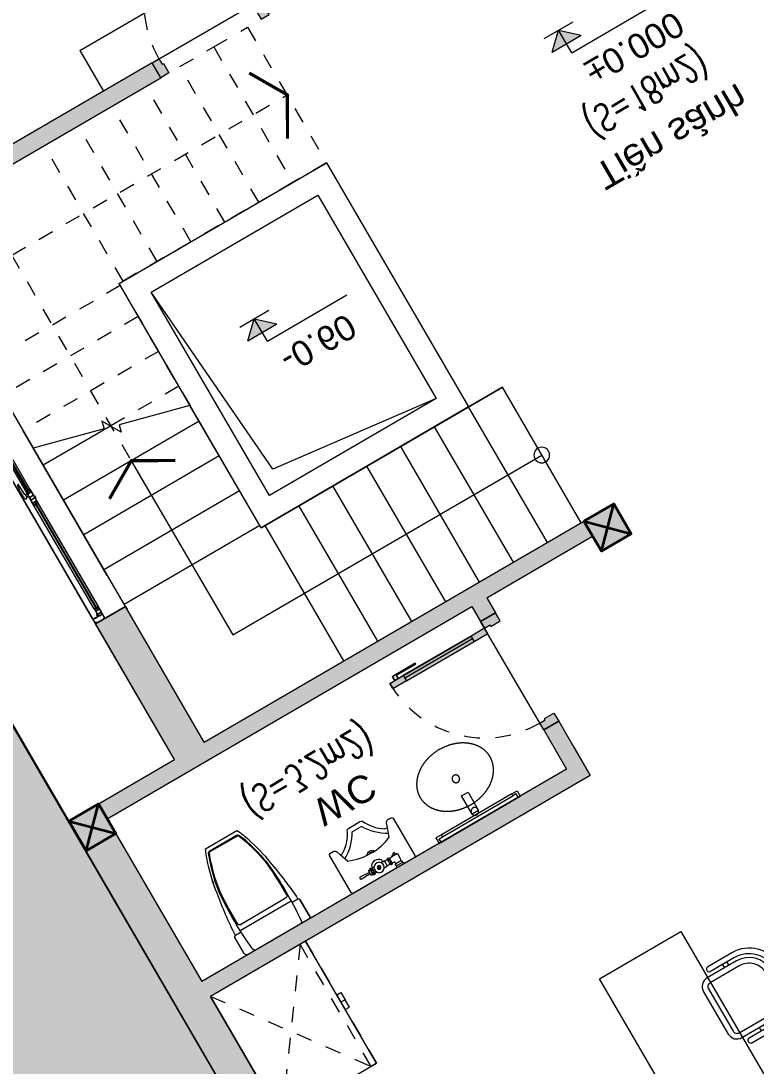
# Model space of a CAD drawing. Header units: millimetres. Extents: x 567980 to 569372, y 2065777 to 2066674.
# Drawn here: x 568771.29 to 568775.98, y 2066232.54 to 2066239.2 of the extents above; entities that cross this region are included whole.
import ezdxf
from ezdxf.enums import TextEntityAlignment as Align

# ---------------------------------------------------------------- set-up
doc = ezdxf.new("R2010")
doc.units = ezdxf.units.MM
doc.linetypes.add('DASHED2', pattern=[0.375, 0.25, -0.125])
doc.linetypes.add('HIDDEN', pattern=[0.75, 0.5, -0.25])
for name, color, linetype, lineweight in [('A-COT VACH', 2, 'Continuous', 35), ('A-HATCH', 251, 'Continuous', 5), ('A-KY HIEU', 34, 'Continuous', 20), ('A-TEXT', 7, 'Continuous', 18), ('E- CHU THICH', 162, 'Continuous', 13), ('E- THAY', 9, 'Continuous', 20), ('E- Tuong', 4, 'Continuous', 13), ('E-Khuat', 251, 'DASHED2', 13), ('E-NoiThat', 32, 'Continuous', 9), ('i_Hatch', 250, 'Continuous', 13), ('i_ThietBi', 32, 'Continuous', 13), ('LD-CUA', 146, 'Continuous', 13), ('LD-THAY', 9, 'Continuous', 13)]:
    doc.layers.add(name, color=color, linetype=linetype, lineweight=lineweight)
doc.styles.add('A1-arial', font='arial.ttf')
doc.styles.add('AA - Arial - Regular', font='arial.ttf', dxfattribs={"height": 250})
doc.styles.add('Dim roman', font='romans.shx', dxfattribs={"width": 0.7})
pattern_1 = [(30.1906983, (562414.90757, 2061251.54619), (-0.02514398147, 0.04321782266), []), (75.1906983, (562414.90757, 2061251.54619), (-0.136723608, 0.0361476823), [0.070710678, -0.1414213562])]

# ---------------------------------------------------------------- blocks, each defined once
blk = doc.blocks.new('A$C33A8190A')
at = {"layer": 'i_ThietBi', "linetype": 'HIDDEN'}
for p, q in [((-899.9, 40), (0, 700)), ((-899.9, 700), (0, 40))]:
    blk.add_line(p, q, dxfattribs=at)
at = {"layer": 'i_ThietBi'}
blk.add_lwpolyline([(-899.9, 700), (0, 700), (0, 0), (-899.9, 0)], close=True, dxfattribs=at)
at = {"layer": 'i_ThietBi', "linetype": 'HIDDEN'}
for points in [[(-899.9, 0), (0, 0), (0, 40), (-899.9, 40)], [(-450, 0), (-504.5, 0), (-504.5, -30.7), (-450, -30.7)], [(-395.4, 0), (-395.4, -30.7), (-450, -30.7), (-450, 0)]]:
    blk.add_lwpolyline(points, close=True, dxfattribs=at)
blk = doc.blocks.new('kkkk')
h = blk.add_hatch(color=250)
edge = h.paths.add_edge_path()
edge.add_line((333058.8, 105336.6), (333060.3, 105336.6))
edge.add_line((333060.3, 105336.6), (333060.3, 105341.6))
edge.add_line((333060.3, 105341.6), (333061.8, 105341.6))
edge.add_line((333061.8, 105341.6), (333061.8, 105371.6))
edge.add_line((333061.8, 105371.6), (333027.5, 105371.6))
edge.add_line((333027.5, 105371.6), (333027.5, 105386.6))
edge.add_line((333027.5, 105386.6), (333022.2, 105386.6))
edge.add_line((333022.2, 105386.6), (333022.2, 105383.6))
edge.add_line((333022.2, 105383.6), (333023.7, 105383.6))
edge.add_line((333023.7, 105383.6), (333023.7, 105385.1))
edge.add_line((333023.7, 105385.1), (333026, 105385.1))
edge.add_line((333026, 105385.1), (333026, 105378.1))
edge.add_line((333026, 105378.1), (333023.7, 105378.1))
edge.add_line((333023.7, 105378.1), (333023.7, 105379.6))
edge.add_line((333023.7, 105379.6), (333022.2, 105379.6))
edge.add_line((333022.2, 105379.6), (333022.2, 105376.6))
edge.add_line((333022.2, 105376.6), (333026, 105376.6))
edge.add_line((333026, 105376.6), (333026, 105371.6))
edge.add_line((333026, 105371.6), (332991.8, 105371.6))
edge.add_line((332991.8, 105371.6), (332991.8, 105341.6))
edge.add_line((332991.8, 105341.6), (332993.3, 105341.6))
edge.add_line((332993.3, 105341.6), (332993.3, 105336.6))
edge.add_line((332993.3, 105336.6), (332994.8, 105336.6))
edge.add_line((332994.8, 105336.6), (332994.8, 105341.6))
edge.add_line((332994.8, 105341.6), (333002.3, 105341.6))
edge.add_line((333002.3, 105341.6), (333002.3, 105343.1))
edge.add_line((333002.3, 105343.1), (332993.3, 105343.1))
edge.add_line((332993.3, 105343.1), (332993.3, 105370.1))
edge.add_line((332993.3, 105370.1), (333006.9, 105370.1))
edge.add_arc((333010, 105367.6), 3.97, 141.52264, 210)
edge.add_line((333006.6, 105365.7), (333007.9, 105366.4))
edge.add_arc((333010, 105367.6), 2.47, -390, -150, ccw=False)
edge.add_line((333012.1, 105366.4), (333013.4, 105365.7))
edge.add_arc((333010, 105367.6), 3.97, -30, 38.47736)
edge.add_line((333013.1, 105370.1), (333040.4, 105370.1))
edge.add_arc((333043.5, 105367.6), 3.97, 141.52264, 210)
edge.add_line((333040.1, 105365.7), (333041.4, 105366.4))
edge.add_arc((333043.5, 105367.6), 2.47, -390, -150, ccw=False)
edge.add_line((333045.6, 105366.4), (333046.9, 105365.7))
edge.add_arc((333043.5, 105367.6), 3.97, -30, 38.47736)
edge.add_line((333046.6, 105370.1), (333060.3, 105370.1))
edge.add_line((333060.3, 105370.1), (333060.3, 105343.1))
edge.add_line((333060.3, 105343.1), (333051.3, 105343.1))
edge.add_line((333051.3, 105343.1), (333051.3, 105341.6))
edge.add_line((333051.3, 105341.6), (333058.8, 105341.6))
edge.add_line((333058.8, 105341.6), (333058.8, 105336.6))
blk.add_lwpolyline([(333026, 105378.1), (333026, 105385.1), (333023.7, 105385.1), (333023.7, 105383.6), (333022.2, 105383.6), (333022.2, 105386.6), (333027.5, 105386.6), (333027.5, 105371.6), (333061.8, 105371.6), (333061.8, 105341.6), (333060.3, 105341.6), (333060.3, 105336.6), (333058.8, 105336.6), (333058.8, 105341.6), (333051.3, 105341.6), (333051.3, 105343.1), (333060.3, 105343.1), (333060.3, 105370.1), (333046.6, 105370.1, -0.30801), (333046.9, 105365.7), (333045.6, 105366.4, 1.732051), (333041.4, 105366.4), (333040.1, 105365.7, -0.30801), (333040.4, 105370.1), (333013.1, 105370.1, -0.30801), (333013.4, 105365.7), (333012.1, 105366.4, 1.732051), (333007.9, 105366.4), (333006.6, 105365.7, -0.30801), (333006.9, 105370.1), (332993.3, 105370.1), (332993.3, 105343.1), (333002.3, 105343.1), (333002.3, 105341.6), (332994.8, 105341.6), (332994.8, 105336.6), (332993.3, 105336.6), (332993.3, 105341.6), (332991.8, 105341.6), (332991.8, 105371.6), (333026, 105371.6), (333026, 105376.6), (333022.2, 105376.6), (333022.2, 105379.6), (333023.7, 105379.6), (333023.7, 105378.1)], format="xyb", close=True)
blk = doc.blocks.new('ccccc')
h = blk.add_hatch(color=250)
h.paths.add_polyline_path([(333034.3, 105325.3), (333084.3, 105325.3), (333084.3, 105326.8), (333077.7, 105326.8), (333077.7, 105353.8), (333084.3, 105353.8), (333084.3, 105355.3), (333034.3, 105355.3), (333034.3, 105346.7), (333035.8, 105346.7), (333035.8, 105353.8), (333052.1, 105353.8), (333052.1, 105326.8), (333035.8, 105326.8), (333035.8, 105333.9), (333034.3, 105333.9)])
h.paths.add_polyline_path([(333053.6, 105326.8), (333053.6, 105353.8), (333076.2, 105353.8), (333076.2, 105326.8)], flags=16)
for p, q in [((333034.3, 105346.7), (333035.8, 105346.7)), ((333034.3, 105333.9), (333035.8, 105333.9)), ((333052.1, 105353.8), (333052.1, 105326.8)), ((333053.6, 105353.8), (333053.6, 105326.8)), ((333076.2, 105353.8), (333076.2, 105326.8)), ((333077.7, 105353.8), (333077.7, 105326.8)), ((333084.3, 105355.3), (333084.3, 105353.8)), ((333084.3, 105326.8), (333084.3, 105325.3))]:
    blk.add_line(p, q)
for points in [[(333084.3, 105355.3), (333034.3, 105355.3), (333034.3, 105346.7)], [(333034.3, 105333.9), (333034.3, 105325.3), (333084.3, 105325.3)], [(333052.1, 105353.8), (333035.8, 105353.8), (333035.8, 105346.7)], [(333035.8, 105333.9), (333035.8, 105326.8), (333052.1, 105326.8)], [(333076.2, 105353.8), (333053.6, 105353.8)], [(333053.6, 105326.8), (333076.2, 105326.8)], [(333084.3, 105353.8), (333077.7, 105353.8)], [(333077.7, 105326.8), (333084.3, 105326.8)]]:
    blk.add_lwpolyline(points)
blk = doc.blocks.new('dasdsd')
at = {"linetype": 'HIDDEN', "ltscale": 0.05}
for p, q in [((-9.6, -15.9), (-9.6, 0)), ((9.6, 0), (-9.6, 0)), ((9.6, -15.9), (9.6, 0)), ((-16.3, -18.9), (-107.9, -23.1)), ((-10.5, -16.1), (-15.5, -18.7)), ((9.6, -15.9), (-9.6, -15.9))]:
    blk.add_line(p, q, dxfattribs=at)
for centre, radius, start, end in [((-106.3, -28.1), 5.22, 108.24331, 251.75669), ((-41, 286.6), 326.6, 258.17519, 278.89962), ((-16.3, -17), 1.95, 270, 297.19267), ((-9.6, -17.9), 1.95, 90, 117.19267), ((9.6, -26), 10.1, 270, 90)]:
    blk.add_arc(centre, radius, start, end, dxfattribs=at)
blk = doc.blocks.new('fffsf')
h = blk.add_hatch(color=250)
h.paths.add_polyline_path([(333183.8, 105395.8), (333133.8, 105395.8), (333133.8, 105394.3), (333140.5, 105394.3), (333140.5, 105367.3), (333133.8, 105367.3), (333133.8, 105364.3), (333118.8, 105364.3), (333118.8, 105361.3), (333135.3, 105361.3), (333135.3, 105365.8), (333183.8, 105365.8), (333183.8, 105374.4), (333182.3, 105374.4), (333182.3, 105367.3), (333166, 105367.3), (333166, 105394.3), (333182.3, 105394.3), (333182.3, 105387.2), (333183.8, 105387.2)])
h.paths.add_polyline_path([(333164.5, 105394.3), (333164.5, 105367.3), (333142, 105367.3), (333142, 105394.3)], flags=16)
for p, q in [((333133.8, 105395.8), (333133.8, 105394.3)), ((333140.5, 105394.3), (333140.5, 105367.3)), ((333142, 105394.3), (333142, 105367.3)), ((333164.5, 105394.3), (333164.5, 105367.3)), ((333166, 105394.3), (333166, 105367.3)), ((333183.8, 105387.2), (333182.3, 105387.2)), ((333183.8, 105374.4), (333182.3, 105374.4))]:
    blk.add_line(p, q)
for points in [[(333133.8, 105395.8), (333183.8, 105395.8), (333183.8, 105387.2)], [(333133.8, 105394.3), (333140.5, 105394.3)], [(333142, 105394.3), (333164.5, 105394.3)], [(333166, 105394.3), (333182.3, 105394.3), (333182.3, 105387.2)], [(333183.8, 105374.4), (333183.8, 105365.8), (333135.3, 105365.8), (333135.3, 105361.3), (333118.8, 105361.3)], [(333133.8, 105367.3), (333133.8, 105364.3), (333118.8, 105364.3), (333118.8, 105361.3)], [(333140.5, 105367.3), (333133.8, 105367.3)], [(333164.5, 105367.3), (333142, 105367.3)], [(333182.3, 105374.4), (333182.3, 105367.3), (333166, 105367.3)]]:
    blk.add_lwpolyline(points)
blk = doc.blocks.new('*U468')
for points in [[(88.4, 82.2), (88.4, 80.6), (77.2, 80.6), (77.2, 69.4), (88.4, 69.4), (88.4, 67.8, 0.240391), (91.1, 72), (80.2, 72), (80.2, 78), (91.1, 78, 0.240391)], [(847.1, 82.2), (847.1, 80.6), (858.3, 80.6), (858.3, 69.4), (847.1, 69.4), (847.1, 67.8, -0.240391), (844.4, 72), (855.3, 72), (855.3, 78), (844.4, 78, -0.240391)], [(952.9, 82.2), (952.9, 80.6), (941.7, 80.6), (941.7, 69.4), (952.9, 69.4), (952.9, 67.8, 0.240391), (955.6, 72), (944.7, 72), (944.7, 78), (955.6, 78, 0.240391)]]:
    blk.add_hatch(color=250).paths.add_polyline_path(points)
for p, q in [((897.5, 90), (44.5, 90)), ((897.5, 90), (88, 90)), ((902.5, 90), (1712, 90)), ((35, 20), (1765, 20)), ((88, 60), (897.5, 60)), ((1712, 60), (902.5, 60))]:
    blk.add_line(p, q)
for points in [[(88.4, 82.2), (88.4, 80.6), (77.2, 80.6), (77.2, 69.4), (88.4, 69.4), (88.4, 67.8, 0.240391), (91.1, 72), (80.2, 72), (80.2, 78), (91.1, 78, 0.240391)], [(847.1, 82.2), (847.1, 80.6), (858.3, 80.6), (858.3, 69.4), (847.1, 69.4), (847.1, 67.8, -0.240391), (844.4, 72), (855.3, 72), (855.3, 78), (844.4, 78, -0.240391)], [(952.9, 82.2), (952.9, 80.6), (941.7, 80.6), (941.7, 69.4), (952.9, 69.4), (952.9, 67.8, 0.240391), (955.6, 72), (944.7, 72), (944.7, 78), (955.6, 78, 0.240391)]]:
    blk.add_lwpolyline(points, format="xyb", close=True)
for points in [[(855.3, 72), (80.2, 72), (80.2, 78), (855.3, 78)], [(944.7, 72), (1719.8, 72), (1719.8, 78), (944.7, 78)]]:
    blk.add_lwpolyline(points, close=True)
at = {"rotation": 270}
blk.add_blockref('kkkk', (-105336.6, 333081.8), dxfattribs=at)
at = {"xscale": -1}
for name, p, rotation in [('ccccc', (333122.3, -105265.3), 359.9999999999902), ('fffsf', (-332231.3, 105455.8), 180.0000000001608), ('kkkk', (107136.6, 333081.8), 90)]:
    blk.add_blockref(name, p, dxfattribs=dict(at, rotation=rotation))
for p in [(-332186.8, -105265.3), (-331322.3, -105265.3)]:
    blk.add_blockref('ccccc', p)
at = {"xscale": -0.8000000000000002, "yscale": 0.8, "zscale": 0.8}
blk.add_blockref('dasdsd', (927.5, 60), dxfattribs=at)
blk = doc.blocks.new('*U509')
h = blk.add_hatch(color=254)
h.dxf.hatch_style = 1
h.paths.add_polyline_path([(21.7, 844.5), (21.7, 1014.1), (50, 1014.1), (50, 985.9), (27.4, 985.9), (27.4, 844.5)])
h = blk.add_hatch(color=253)
h.dxf.hatch_style = 1
h.paths.add_polyline_path([(50, 950), (90, 950), (90, 1050), (50, 1050)])
h.paths.add_polyline_path([(50, 100), (90, 100), (90, 0), (50, 0)])
h = blk.add_hatch(color=253)
h.dxf.hatch_style = 1
h.paths.add_polyline_path([(2150, 100), (2110, 100), (2110, 0), (2150, 0)])
h.paths.add_polyline_path([(2150, 950), (2110, 950), (2110, 1050), (2150, 1050)])
h = blk.add_hatch(color=254)
h.dxf.hatch_style = 1
h.paths.add_polyline_path([(50, 950), (90, 950), (90, 100), (50, 100)])
h = blk.add_hatch(color=254)
h.dxf.hatch_style = 1
h.paths.add_polyline_path([(2110, 950), (2150, 950), (2150, 100), (2110, 100)])
h = blk.add_hatch(color=253)
h.dxf.hatch_style = 1
h.paths.add_polyline_path([(0, 0), (50, 0), (50, -40), (60, -40), (60, -220), (0, -220)])
h = blk.add_hatch(color=253)
h.dxf.hatch_style = 1
h.paths.add_polyline_path([(2200, 0), (2150, 0), (2150, -40), (2140, -40), (2140, -220), (2200, -220)])
at = {"linetype": 'Continuous'}
blk.add_line((70, 100), (70, 950), dxfattribs=at)
for p, q in [((90, 950), (90, 100)), ((2110, 950), (2110, 100)), ((2130, 100), (2130, 950))]:
    blk.add_line(p, q)
for points in [[(21.7, 844.5), (21.7, 1014.1), (50, 1014.1), (50, 985.9), (27.4, 985.9), (27.4, 844.5)], [(50, 950), (90, 950), (90, 100), (50, 100)], [(2110, 950), (2150, 950), (2150, 100), (2110, 100)], [(0, 0), (50, 0), (50, -40), (60, -40), (60, -220), (0, -220)], [(2200, 0), (2150, 0), (2150, -40), (2140, -40), (2140, -220), (2200, -220)]]:
    blk.add_lwpolyline(points, close=True)
for points in [[(50, 950), (90, 950), (90, 1050), (50, 1050), (50, 950)], [(2150, 950), (2110, 950), (2110, 1050), (2150, 1050), (2150, 950)], [(50, 952.9), (50, 100)], [(2150, 952.9), (2150, 100)], [(50, 100), (90, 100), (90, 0), (50, 0), (50, 100)], [(2150, 100), (2110, 100), (2110, 0), (2150, 0), (2150, 100)]]:
    blk.add_lwpolyline(points)
at = {"linetype": 'HIDDEN', "ltscale": 30}
for points in [[(1100, 0, 0.414214), (50, 1050, 0.414214)], [(1100, 0, -0.414214), (2150, 1050, -0.414214)]]:
    blk.add_lwpolyline(points, format="xyb", dxfattribs=at)
blk = doc.blocks.new('AASS')
at = {"layer": 'i_ThietBi', "ltscale": 0.5}
for p, q in [((-124300685.4, 101895082.4), (-124300835.4, 101895082.4)), ((-124300685.4, 101895037.4), (-124300835.4, 101895037.4)), ((-124300820.4, 101894987.5), (-124300700.4, 101894987.5)), ((-124301110.4, 101894807.4), (-124301110.4, 101894586.3)), ((-124301065.4, 101894807.4), (-124301065.4, 101894586.3)), ((-124301065.4, 101894736.8), (-124301035.4, 101894736.8)), ((-124301035.4, 101894807.4), (-124301035.4, 101894537.4)), ((-124300485.4, 101894537.4), (-124300485.4, 101894807.4)), ((-124300485.4, 101894736.8), (-124300455.4, 101894736.8)), ((-124300455.4, 101894586.3), (-124300455.4, 101894807.4)), ((-124300410.4, 101894586.3), (-124300410.4, 101894807.4)), ((-124301065.4, 101894696.8), (-124301035.4, 101894696.8)), ((-124300485.4, 101894696.8), (-124300455.4, 101894696.8)), ((-124301090.4, 101894566.3), (-124301085.4, 101894566.3)), ((-124300435.4, 101894566.3), (-124300430.4, 101894566.3)), ((-124300955.4, 101894457.4), (-124300565.4, 101894457.4))]:
    blk.add_line(p, q, dxfattribs=at)
blk.add_lwpolyline([(-124300530.4, 101894537.4), (-124300530.4, 101894807.4, 0.414214), (-124300685.4, 101894962.4), (-124300835.4, 101894962.4, 0.414214), (-124300990.4, 101894807.4), (-124300990.4, 101894537.4, 0.414214), (-124300955.4, 101894502.4), (-124300565.4, 101894502.4, 0.414214)], format="xyb", close=True, dxfattribs=at)
for centre, radius, start, end in [((-124300835.4, 101894807.4), 275, 90, 180), ((-124300685.4, 101894807.4), 275, 0, 90), ((-124300835.4, 101894807.4), 230, 90, 180), ((-124300835.4, 101894807.4), 200, 91.02827, 180), ((-124300902.7, 101894929.1), 100.8, 35.36106, 85.39359), ((-124300618.2, 101894929.1), 100.8, 94.60641, 144.63894), ((-124300685.4, 101894807.4), 230, 0, 90), ((-124300685.4, 101894807.4), 200, 0, 88.97173), ((-124301090.4, 101894586.3), 20, 180, 270), ((-124301085.4, 101894586.3), 20, 270, 0), ((-124300435.4, 101894586.3), 20, 180, 270), ((-124300430.4, 101894586.3), 20, 270, 0), ((-124300955.4, 101894537.4), 80, 180, 270), ((-124300565.4, 101894537.4), 80, 270, 0)]:
    blk.add_arc(centre, radius, start, end, dxfattribs=at)
blk = doc.blocks.new('*U467')
h = blk.add_hatch(color=253)
h.dxf.hatch_style = 1
h.paths.add_polyline_path([(0, 0), (50, 0), (50, 40), (60, 40), (60, 110), (0, 110)])
h = blk.add_hatch(color=253)
h.dxf.hatch_style = 1
h.paths.add_polyline_path([(800, 0), (750, 0), (750, 40), (740, 40), (740, 110), (800, 110)])
h = blk.add_hatch(color=253)
h.dxf.hatch_style = 1
h.paths.add_polyline_path([(50, -100), (90, -100), (90, 0), (50, 0)])
h.paths.add_polyline_path([(50, -600), (90, -600), (90, -700), (50, -700)])
h = blk.add_hatch(color=254)
h.dxf.hatch_style = 1
h.paths.add_polyline_path([(90, -100), (50, -100), (50, -600), (90, -600)])
h = blk.add_hatch(color=254)
h.dxf.hatch_style = 1
h.paths.add_polyline_path([(21.7, -494.5), (21.7, -664.1), (50, -664.1), (50, -635.9), (27.4, -635.9), (27.4, -494.5)])
for p, q in [((70, -100), (70, -600)), ((90, -600), (90, -100))]:
    blk.add_line(p, q)
for points in [[(0, 0), (50, 0), (50, 40), (60, 40), (60, 110), (0, 110)], [(800, 0), (750, 0), (750, 40), (740, 40), (740, 110), (800, 110)], [(90, -100), (50, -100), (50, -600), (90, -600)], [(21.7, -494.5), (21.7, -664.1), (50, -664.1), (50, -635.9), (27.4, -635.9), (27.4, -494.5)]]:
    blk.add_lwpolyline(points, close=True)
for points in [[(50, -100), (90, -100), (90, 0), (50, 0), (50, -100)], [(50, -602.9), (50, -100)], [(50, -600), (90, -600), (90, -700), (50, -700), (50, -600)]]:
    blk.add_lwpolyline(points)
at = {"linetype": 'HIDDEN', "ltscale": 30}
blk.add_arc((50, 0), 700, 270, 0, dxfattribs=at)
blk = doc.blocks.new('A$C01E237DA')
at = {"layer": 'i_ThietBi'}
for p, q in [((124, 759.1), (-119.8, 759.1)), ((-106.9, 731.5), (111, 731.5)), ((-106.9, 726.5), (111.1, 726.5)), ((-253.4, 20), (-253.2, 144.2)), ((-243.2, 154.2), (-197, 154.2)), ((-243.2, 154.2), (-197, 154.2)), ((-197, 164.9), (199.5, 165)), ((-197, 164.9), (199.5, 165)), ((182.1, 201.7), (-180.3, 202.2)), ((182.1, 201.7), (-180.3, 202.2)), ((199.2, 154.3), (243.6, 154.2)), ((199.2, 154.3), (243.6, 154.2))]:
    blk.add_line(p, q, dxfattribs=at)
blk.add_lwpolyline([(-253.4, 20, 0.414644), (-233.4, 0), (233.4, 0, 0.413784), (253.4, 20), (253.6, 144.2, 0.414214), (243.6, 154.2, 0.030719), (207.3, 462.5, 0.045974), (160.7, 664.8, 0.040862), (124, 759.1), (-119.8, 759.1, 0.042274), (-157.5, 665.3, 0.045977), (-204.6, 463.1, 0.030636), (-243.2, 154.2, 0.414214), (-253.2, 144.2), (-253.4, 20, 0.414214), (-233.4, 0)], format="xyb", dxfattribs=at)
for centre, radius, start, end in [((415.2, 489.4), 599.1, 153.2435, 162.92628), ((406.7, 490.6), 573.1, 155.80816, 162.78771), ((406.7, 490.6), 573.1, 155.80816, 162.78771), ((406.7, 490.6), 568.1, 155.80283, 162.78385), ((406.7, 490.6), 568.1, 155.80283, 162.78385), ((-106.9, 721.5), 10, 89.55523, 156.43024), ((-106.9, 721.5), 10, 89.55523, 156.43024), ((-106.9, 721.5), 5, 89.55523, 156.43024), ((-106.9, 721.5), 5, 89.55523, 156.43024), ((110.9, 721.5), 10, 23.56976, 90.44477), ((110.9, 721.5), 5, 23.56976, 90.44477), ((110.9, 721.5), 5, 23.56976, 90.44477), ((-433.6, 487.7), 597.6, 16.5948, 23.25705), ((-433.6, 487.7), 602.6, 16.5948, 23.24139), ((-433.6, 487.7), 620.1, 16.5948, 25.95448), ((915.9, 308.6), 1131.2, 161.61772, 172.14741), ((916.1, 308.6), 1113.8, 161.57806, 172.13032), ((916.1, 308.6), 1113.8, 161.57806, 172.13032), ((916.1, 308.6), 1108.9, 161.58782, 172.13456), ((916.1, 308.6), 1108.9, 161.58782, 172.13456), ((-914.1, 310.9), 1109, 7.71359, 18.25965), ((-914.1, 310.9), 1109, 7.71359, 18.25965), ((-914.4, 301.2), 1117.4, 8.20066, 18.73607), ((-914.4, 301.2), 1117.4, 8.20066, 18.73607), ((-913.9, 310.9), 1131.3, 7.70044, 18.22946), ((2294.4, -5.6), 2542.6, 169.37609, 176.3952), ((2288.4, 231.5), 2486.5, 174.70162, 184.95356), ((2288.4, 231.5), 2486.5, 174.70162, 184.95356), ((2278.2, 257.2), 2468.9, 175.28213, 181.04876), ((2278.2, 257.2), 2468.9, 175.28213, 181.04876), ((-2276.2, 263.9), 2468.9, 358.78296, 4.54959), ((-2276.2, 263.9), 2468.9, 358.78296, 4.54959), ((-2278, 246.3), 2478.9, 354.71523, 4.95994), ((-2278, 246.3), 2478.9, 354.71523, 4.95994), ((-2281.4, 13), 2528.9, 3.2004, 10.23848), ((-180.3, 212.2), 10, 181.04876, 269.91586), ((-180.3, 212.2), 10, 181.04876, 269.91586), ((182.1, 211.7), 10, 269.91586, 358.78296), ((182.1, 211.7), 10, 269.91586, 358.78296), ((-243.2, 144.2), 10, 89.91586, 179.91586), ((243.6, 144.2), 10, 359.91586, 89.91586), ((-169.1, 19.8), 20, 179.91586, 269.91586), ((-169.1, 19.8), 20, 179.91586, 269.91586), ((170.4, 20), 20, 269.91586, 359.91586), ((170.4, 20), 20, 269.91586, 359.91586)]:
    blk.add_arc(centre, radius, start, end, dxfattribs=at)
blk = doc.blocks.new('lvb11')
at = {"layer": 'E-NoiThat'}
for p, q in [((-299.4, -40), (-299.4, 0)), ((-299.4, 0), (-284.4, 0)), ((-299.4, 0), (299.4, 0)), ((-284.4, 0), (-284.4, -25)), ((299.4, 0), (284.4, 0)), ((284.4, 0), (284.4, -25)), ((299.4, -40), (299.4, 0)), ((-259.4, -40), (-299.4, -40)), ((-284.4, -25), (-259.4, -25)), ((-259.4, -25), (259.4, -25)), ((-259.4, -40), (-259.4, -25)), ((-259.4, -25), (-259.4, -40)), ((259.4, -40), (-259.4, -40)), ((-23.7, -55.3), (-23.7, -189.4)), ((23.7, -55.3), (-23.7, -55.3)), ((23.7, -189.4), (23.7, -55.3)), ((259.4, -25), (259.4, -40)), ((284.4, -25), (259.4, -25)), ((259.4, -25), (259.4, -40)), ((259.4, -40), (299.4, -40)), ((-23.7, -189.4), (23.7, -189.4))]:
    blk.add_line(p, q, dxfattribs=at)
for points, knots in [([(-0.2, -37), (-6.6, -37), (-12.1, -40.4), (-17.7, -43.7), (-20.9, -49.5), (-24.1, -55.3), (-24.1, -62), (-24.1, -68.7), (-20.9, -74.5), (-17.7, -80.3), (-12.1, -83.7), (-6.6, -87), (-0.2, -87), (6.2, -87), (11.8, -83.7), (17.3, -80.3), (20.5, -74.5), (23.7, -68.7), (23.7, -62), (23.7, -55.3), (20.5, -49.5), (17.3, -43.7), (11.8, -40.4), (6.2, -37), (-0.2, -37)], [0, 0, 0, 0.083333, 0.083333, 0.166667, 0.166667, 0.25, 0.25, 0.333333, 0.333333, 0.416667, 0.416667, 0.5, 0.5, 0.583333, 0.583333, 0.666667, 0.666667, 0.75, 0.75, 0.833333, 0.833333, 0.916667, 0.916667, 1, 1, 1]), ([(-257, -307.6), (-254.5, -274), (-242.1, -246.3), (-229.8, -218.7), (-206.6, -194), (-183.5, -169.3), (-152, -151.2), (-120.6, -133.1), (-85.3, -123.4), (-50.1, -113.8), (-7.4, -111.7)], [0.5033939, 0.5033939, 0.5033939, 0.5516063, 0.5516063, 0.5998188, 0.5998188, 0.6480313, 0.6480313, 0.6962437, 0.6962437, 0.7444562, 0.7444562, 0.7444562]), ([(9.1, -111.7), (51.9, -113.8), (87.2, -123.4), (122.4, -133.1), (153.9, -151.3), (185.3, -169.4), (208.5, -194.1), (231.6, -218.8), (243.8, -246.4), (256.1, -274.1), (258.8, -307.6)], [0.7538041, 0.7538041, 0.7538041, 0.8021085, 0.8021085, 0.8504129, 0.8504129, 0.8987173, 0.8987173, 0.9470217, 0.9470217, 0.9953261, 0.9953261, 0.9953261]), ([(-7.4, -516.4), (-50.2, -514.4), (-85.5, -504.7), (-120.7, -495), (-152.2, -476.9), (-183.6, -458.7), (-206.7, -434), (-229.8, -409.3), (-242.1, -381.7), (-254.4, -354.1), (-257, -320.6)], [0.2537819, 0.2537819, 0.2537819, 0.3018441, 0.3018441, 0.3499063, 0.3499063, 0.3979685, 0.3979685, 0.4460307, 0.4460307, 0.4940929, 0.4940929, 0.4940929]), ([(-0.2, -277), (-6.6, -277), (-12.1, -280.4), (-17.7, -283.7), (-20.9, -289.5), (-24.1, -295.3), (-24.1, -302), (-24.1, -308.7), (-20.9, -314.5), (-17.7, -320.3), (-12.1, -323.7), (-6.6, -327), (-0.2, -327), (6.2, -327), (11.8, -323.7), (17.3, -320.3), (20.5, -314.5), (23.7, -308.7), (23.7, -302), (23.7, -295.3), (20.5, -289.5), (17.3, -283.7), (11.8, -280.4), (6.2, -277), (-0.2, -277)], [0, 0, 0, 0.083333, 0.083333, 0.166667, 0.166667, 0.25, 0.25, 0.333333, 0.333333, 0.416667, 0.416667, 0.5, 0.5, 0.583333, 0.583333, 0.666667, 0.666667, 0.75, 0.75, 0.833333, 0.833333, 0.916667, 0.916667, 1, 1, 1]), ([(258.8, -320.6), (256.2, -354.2), (243.8, -381.8), (231.5, -409.5), (208.3, -434.2), (185.2, -458.8), (153.7, -477), (122.3, -495.1), (87.1, -504.7), (51.8, -514.3), (9.1, -516.4)], [0.0046272, 0.0046272, 0.0046272, 0.0525979, 0.0525979, 0.1005686, 0.1005686, 0.1485394, 0.1485394, 0.1965101, 0.1965101, 0.2444809, 0.2444809, 0.2444809])]:
    blk.add_open_spline(points, degree=2, knots=knots, dxfattribs=at)
for points in [[(-7.4, -111.7), (0.9, -111.7), (9.1, -111.7)], [(-257, -320.6), (-257, -314.1), (-257, -307.6)], [(258.8, -307.6), (258.8, -310.8), (258.8, -314.1)], [(258.8, -314.1), (258.8, -317.3), (258.8, -320.6)], [(9.1, -516.4), (0.9, -516.4), (-7.4, -516.4)]]:
    blk.add_open_spline(points, degree=2, dxfattribs=at)
blk = doc.blocks.new('cotxaytho')
at = {"layer": 'A-KY HIEU'}
h = blk.add_hatch(color=256, dxfattribs=at)
h.paths.add_polyline_path([(200, 188), (0, 188), (0, 0)])
h.paths.add_polyline_path([(0, 188), (-200, 188), (0, 0)])
for p, q in [((0, 312), (0, 0)), ((0, 312), (1100, 312)), ((-200, 188), (0, 0)), ((-200, 188), (200, 188)), ((0, 0), (200, 188)), ((-200, 0), (200, 0))]:
    blk.add_line(p, q, dxfattribs=at)
at = {"color": 6, "style": 'A1-arial'}
blk.add_attdef('-0.050', (35, 402), '', height=250, dxfattribs=at)
blk = doc.blocks.new('A$C64F11394')
for p, q in [((77, 284.2), (42, 284.2)), ((47.4, 234.5), (72.7, 234.2))]:
    blk.add_line(p, q)
for points in [[(255, 408.8), (282, 418.2, 0.315822), (295, 436.2), (295, 456.2, 0.43607), (281, 469.2), (12, 469.2, 0.414214), (0, 457.2), (0, 234.6), (0, 12, 0.414214), (12, 0), (281, 0, 0.43607), (295, 13), (295, 33, 0.315822), (282, 51), (255, 60.4, -0.202126), (256, 82, -0.139619), (368, 179, 0.209222), (374.1, 193), (374.1, 234.6), (374.1, 276.2, 0.209222), (368, 290.2, -0.139619), (256, 387.2, -0.202126)], [(27, 340.2), (27, 375.2, 1), (13, 375.2), (13, 340.2, 1)], [(77, 319.2), (42, 319.2, 1), (42, 305.2), (77, 305.2, 1)], [(59, 318.2, -0.060974), (63, 317.7, -0.074343), (66.1, 316.4, -0.106943), (68.3, 314.3, -0.152216), (69, 312.2, -0.152216), (68.3, 310.1, -0.106943), (66.1, 307.9, -0.074343), (63, 306.7, -0.060974), (59, 306.2, -0.060974), (55, 306.7, -0.074343), (51.9, 307.9, -0.106943), (49.7, 310.1, -0.152216), (49, 312.2, -0.152216), (49.7, 314.3, -0.106943), (51.9, 316.4, -0.074343), (55, 317.7, -0.060974)], [(77, 191.2), (42, 191.2, 1), (42, 177.2), (77, 177.2, 1)], [(59, 190.2, -0.060974), (63, 189.7, -0.074343), (66.1, 188.4, -0.106943), (68.3, 186.3, -0.152216), (69, 184.2, -0.152216), (68.3, 182.1, -0.106943), (66.1, 179.9, -0.074343), (63, 178.7, -0.060974), (59, 178.2, -0.060974), (55, 178.7, -0.074343), (51.9, 179.9, -0.106943), (49.7, 182.1, -0.152216), (49, 184.2, -0.152216), (49.7, 186.3, -0.106943), (51.9, 188.4, -0.074343), (55, 189.7, -0.060974)]]:
    blk.add_lwpolyline(points, format="xyb", close=True)
for points in [[(164.5, 234.6, -0.11165), (193.9, 387.7), (255, 408.8, 0.315822)], [(78, 380.2), (78, 339.2), (83, 344.2), (83, 373.2), (78, 380.2), (42, 380.2), (27, 374.2), (27, 340.2), (31, 340.2, -0.414214), (42, 329.2), (42, 319.2)], [(216.2, 396.2, 0.131376), (343, 268.2), (343, 234.6)], [(38.2, 318, -0.028184), (40, 317.7, -0.074343), (43.1, 316.4, -0.106943), (45.3, 314.3, -0.152216), (46, 312.2, -0.152216), (45.3, 310.1, -0.106943), (43.1, 307.9, -0.074343), (40, 306.7, -0.028184), (38.2, 306.3, -0.060974)], [(80.7, 318.1, 0.041188), (78, 317.7, 0.074343), (74.9, 316.4, 0.106943), (72.7, 314.3, 0.152216), (72, 312.2, 0.152216), (72.7, 310.1, 0.106943), (74.9, 307.9, 0.074343), (78, 306.7, 0.041188), (80.7, 306.2, 0.060974)], [(79, 271.2), (94, 271.2, -0.486774), (94, 197.2), (79, 197.2)], [(164.5, 234.6, 0.11165), (193.9, 81.5), (255, 60.4, -0.315822)], [(216.6, 73.6, -0.130791), (343, 201), (343, 234.6)], [(38.2, 190, -0.028184), (40, 189.7, -0.074343), (43.1, 188.4, -0.106943), (45.3, 186.3, -0.152216), (46, 184.2, -0.152216), (45.3, 182.1, -0.106943), (43.1, 179.9, -0.074343), (40, 178.7, -0.028184), (38.2, 178.3, -0.060974)], [(54, 165.2), (51, 97.2, 0.109772), (59, 94.2, -14.251984)], [(64, 165.2), (67, 97.2, -0.109772), (59, 94.2, 14.251984)], [(80.7, 190.1, 0.041188), (78, 189.7, 0.074343), (74.9, 188.4, 0.106943), (72.7, 186.3, 0.152216), (72, 184.2, 0.152216), (72.7, 182.1, 0.106943), (74.9, 179.9, 0.074343), (78, 178.7, 0.041188), (80.7, 178.2, 0.060974)]]:
    blk.add_lwpolyline(points, format="xyb")
for points in [[(13, 375.2), (13, 381.2), (0, 393.2)], [(13, 340.2), (13, 335.2), (0, 322.2)], [(77, 319.2), (77, 338.2)], [(83, 366.2), (93, 366.2), (93, 351.2), (83, 351.2)], [(42, 284.2), (40, 284.2), (40, 260.7)], [(42, 305.2), (42, 284.2)], [(77, 284.2), (77, 305.2)], [(77, 284.2), (79, 284.2), (79, 260.9)], [(40, 207.7), (40, 190.9)], [(79, 190.9), (79, 207.4)], [(42, 177.2), (42, 165.2), (77, 165.2), (77, 177.2)]]:
    blk.add_lwpolyline(points)
blk.add_lwpolyline([(46.7, 234.2), (53.2, 245.4), (66.2, 245.4), (72.7, 234.2), (66.2, 222.9), (53.2, 222.9)], close=True)
blk.add_circle((59.7, 234.2), 33)
for radius, start, end in [(22, 314.18639, 45.81361), (32, 299.34951, 60.65049)]:
    blk.add_arc((149, 234.6), radius, start, end)
blk = doc.blocks.new('A$C666756A9')
blk.add_blockref('A$C64F11394', (0, 0))
blk = doc.blocks.new('COT220')
at = {"layer": 'i_Hatch'}
h = blk.add_hatch(color=256, dxfattribs=at)
h.dxf.hatch_style = 1
h.paths.add_polyline_path([(-124343785.7, 101818213.4), (-124343565.7, 101818213.4), (-124343565.7, 101818433.4), (-124343785.7, 101818433.4)])
at = {"layer": 'A-COT VACH'}
for p, q in [((-124343785.7, 101818433.4), (-124343565.7, 101818213.4)), ((-124343785.7, 101818213.4), (-124343565.7, 101818433.4))]:
    blk.add_line(p, q, dxfattribs=at)
blk.add_lwpolyline([(-124343785.7, 101818213.4), (-124343565.7, 101818213.4), (-124343565.7, 101818433.4), (-124343785.7, 101818433.4)], close=True, dxfattribs=at)
blk = doc.blocks.new('LUOICOT A-BT2')
at = {"layer": 'E- Tuong'}
for p in [(131374870.7, -100963802.1), (131378670.7, -100963802.1)]:
    blk.add_blockref('COT220', p, dxfattribs=at)
blk = doc.blocks.new('TANG 1 BT2')
at = {"layer": 'A-HATCH'}
h = blk.add_hatch(color=256, dxfattribs=at)
h.dxf.hatch_style = 1
h.paths.add_polyline_path([(7034885, 743950), (7031305, 743950), (7031305, 743950), (7031305, 743730), (7031085, 743730), (7031085, 742615), (7031305, 742615), (7031305, 743130), (7031510, 743130), (7031510, 743730), (7034885, 743730), (7034885, 743730)])
h.paths.add_polyline_path([(7031455, 743185), (7031305, 743185), (7031305, 743730), (7031455, 743730)], flags=16)
h.paths.add_polyline_path([(7035285, 743950), (7034885, 743950), (7034885, 743730), (7035285, 743730)])
h.paths.add_polyline_path([(7039685, 743950), (7037685, 743950), (7037685, 743730), (7039685, 743730)])
h.paths.add_polyline_path([(7039905, 743730), (7039905, 743730), (7039685, 743730), (7039685, 743230), (7039905, 743230)])
h.paths.add_polyline_path([(7039905, 742030), (7039685, 742030), (7039685, 740900), (7039685, 740994.9), (7039905, 740994.9)])
h.paths.add_polyline_path([(7039905, 739794.9), (7039685, 739794.9), (7039685, 739250), (7039905, 739250)])
h.paths.add_polyline_path([(7039685, 739250), (7037635, 739250), (7037634.9, 739590), (7037525, 739590), (7037525, 738162.5), (7037745, 738162.5), (7037745, 739030), (7039685, 739030)])
h.paths.add_polyline_path([(7040124.9, 739450), (7039905, 739450), (7039905, 739250), (7039905, 739030), (7039685, 739030), (7039562.5, 739030), (7039562.5, 738810), (7040124.9, 738810)])
h.paths.add_polyline_path([(7034885, 739140), (7034105, 739140), (7034105, 739250), (7033995, 739250), (7033995, 739140), (7031305, 739140), (7031305, 739030), (7031865, 739030), (7031865, 738029.9), (7032085, 738029.9), (7032085, 739030), (7034885, 739030)])
h.paths.add_polyline_path([(7034105, 740450), (7031305, 740450), (7031305, 741815), (7031085, 741815), (7031085, 739250), (7031305, 739250), (7031305, 740340), (7033995, 740340), (7033995, 740050), (7034105, 740050), (7034105, 740230)])
h.paths.add_polyline_path([(7032085, 736229.9), (7031865, 736229.9), (7031865, 735230), (7031305, 735230), (7031305, 735120), (7031455, 735120), (7031455, 734775), (7031305, 734775), (7031305, 735010), (7031305, 735010), (7031085, 735010), (7031085, 734610), (7031305, 734610), (7031305, 734720), (7031510, 734720), (7031510, 735120), (7033974.9, 735120), (7033974.9, 735230), (7032085, 735230)])
h.paths.add_polyline_path([(7034885, 735010), (7034885, 735120), (7034774.9, 735120), (7034774.9, 735230), (7034885, 735230), (7034885, 735230), (7035105, 735230), (7035395, 735230), (7035395, 735010), (7034995, 735010)])
h.paths.add_polyline_path([(7034995, 735010), (7034885, 735010), (7034885, 729329.5), (7034995, 729329.5), (7034995, 729479.5), (7035340, 729479.5), (7035340, 729329.5), (7034505, 729329.5), (7034505, 729109.5), (7035470.1, 729109.5), (7035470.1, 729329.5), (7035395, 729329.5), (7035395, 729534.5), (7034995, 729534.5)])
h.paths.add_polyline_path([(7039685, 735230), (7037745, 735230), (7037745, 735962.5), (7037525, 735962.5), (7037525, 735010), (7039685, 735010), (7039685, 735010)])
h.paths.add_polyline_path([(7040124.9, 735450), (7039562.4, 735450), (7039562.4, 735230), (7039685, 735230), (7039905, 735230), (7039905, 735010), (7039905, 734810), (7040124.9, 734810)])
h.paths.add_polyline_path([(7039905, 735010), (7039685, 735010), (7039685, 734610), (7039905, 734610)])
h.paths.add_polyline_path([(7039905, 733410), (7039685, 733410), (7039685, 731580), (7039795, 731470), (7039905, 731580)])
h.paths.add_polyline_path([(7039905, 731360), (7039905, 731360), (7039685, 731360), (7039685, 731451.1), (7039190.1, 730956.1), (7039345.7, 730800.5)])
h.paths.add_polyline_path([(7031305, 730524.5), (7031085, 730524.5), (7031085, 733810), (7031305, 733810)])
h.paths.add_polyline_path([(7031305, 729724.5), (7031085, 729724.5), (7031085, 729109.5), (7031685, 729109.5), (7031685, 729329.5), (7031305, 729329.5)])
h.paths.add_polyline_path([(7037655.2, 729109.5), (7037435.2, 729109.5), (7037070.1, 729109.5), (7037070.1, 729329.5), (7037435.2, 729329.5), (7037435.2, 729329.5), (7037564, 729329.5), (7038058.9, 729824.5), (7038214.5, 729669), (7037655.2, 729109.5)])
at = {"layer": 'E- CHU THICH'}
blk.add_lwpolyline([(7032585, 737245), (7032585, 738530), (7034865, 738530)], dxfattribs=at)
at = {"layer": 'E- CHU THICH', "const_width": 20}
blk.add_lwpolyline([(7032342.5, 737385), (7032585, 737245), (7032585, 737245), (7032585, 737245), (7032827.5, 737385)], dxfattribs=at)
at = {"layer": 'E- CHU THICH'}
blk.add_circle((7034865, 738530), 50, dxfattribs=at)
at = {"layer": 'E- THAY'}
for p, q in [((7033115, 739030), (7033115, 738030)), ((7033365, 739030), (7033365, 738030)), ((7033615, 739030), (7033615, 738030)), ((7033865, 739030), (7033865, 738030)), ((7034115, 739030), (7034115, 738030)), ((7034365, 739030), (7034365, 738030)), ((7034615, 739030), (7034615, 738030)), ((7034865, 739030), (7034865, 738030)), ((7033085, 738015), (7032085, 738015)), ((7033085, 738030), (7033085, 737129)), ((7034865, 738030), (7033085, 738030)), ((7033085, 738030), (7034865, 738030)), ((7033085, 737758), (7032085, 737758)), ((7033085, 737501), (7032085, 737501)), ((7033085, 737244), (7032085, 737244)), ((7032580.4, 736987), (7032085, 736987))]:
    blk.add_line(p, q, dxfattribs=at)
for points in [[(7031865, 738029.9), (7032085, 738029.9), (7032085, 736229.9), (7031865, 736229.9)], [(7034615, 738030), (7033085, 738030), (7033085, 736230), (7034615, 736230)], [(7034465, 737880), (7033235, 737880), (7033235, 736380), (7034465, 736380)]]:
    blk.add_lwpolyline(points, close=True, dxfattribs=at)
blk.add_lwpolyline([(7034465, 737880), (7033339, 737745), (7033235, 736380)], dxfattribs=at)
at = {"layer": 'E- THAY', "color": 7}
blk.add_lwpolyline([(7033085, 737129), (7032633.3, 737007.9), (7032620.4, 737056.2), (7032549.7, 736933.8), (7032536.7, 736982.1), (7032085, 736861)], dxfattribs=at)
at = {"layer": 'E- Tuong'}
for p, q in [((7031085, 741815), (7031085, 739030)), ((7031305, 741815), (7031305, 740450)), ((7034105, 740450), (7031305, 740450)), ((7034105, 740230), (7034105, 740450)), ((7031305, 739140), (7031305, 740340)), ((7033995, 740340), (7031305, 740340)), ((7033995, 740050), (7033995, 740340)), ((7034105, 740230), (7034105, 740230)), ((7034105, 740050), (7034105, 740230)), ((7033995, 740050), (7034105, 740050)), ((7033995, 739140), (7033995, 739250)), ((7033995, 739250), (7034105, 739250)), ((7034105, 739140), (7034105, 739250)), ((7031305, 739140), (7033995, 739140)), ((7034105, 739140), (7034885, 739140)), ((7034885, 739140), (7034885, 739030)), ((7031085, 739030), (7031865, 739030)), ((7031865, 739030), (7031865, 738029.9)), ((7031865, 739030), (7031865, 738029.9)), ((7032085, 739030), (7032085, 738029.9)), ((7032085, 739030), (7034885, 739030)), ((7032085, 738029.9), (7032085, 738050)), ((7032085, 738029.9), (7031865, 738029.9)), ((7031865, 738029.9), (7032085, 738029.9)), ((7032085, 735230), (7033974.9, 735230)), ((7033974.9, 735230), (7033974.9, 735120)), ((7033974.9, 735120), (7031510, 735120))]:
    blk.add_line(p, q, dxfattribs=at)
at = {"layer": 'E-Khuat', "ltscale": 2}
for p, q in [((7033085, 736230), (7033085, 737130)), ((7033085, 737129), (7033085, 736230)), ((7033085, 736987), (7032580.4, 736987)), ((7033085, 736730), (7032085, 736730)), ((7033085, 736473), (7032085, 736473)), ((7033085, 736245), (7032085, 736245)), ((7033085, 736230), (7034365, 736230)), ((7033115, 736230), (7033115, 735230)), ((7033365, 736230), (7033365, 735230)), ((7033615, 736230), (7033615, 735230)), ((7033865, 736230), (7033865, 735230))]:
    blk.add_line(p, q, dxfattribs=at)
for points in [[(7032585, 737427.4), (7032585, 735730), (7034617, 735730)], [(7034365, 735230), (7034615, 735230), (7034615, 736230), (7033085, 736230)]]:
    blk.add_lwpolyline(points, dxfattribs=at)
blk.add_lwpolyline([(7034115, 735230), (7034365, 735230), (7034365, 736230), (7034115, 736230)], close=True, dxfattribs=at)
at = {"layer": 'E-Khuat', "ltscale": 2, "const_width": 20}
blk.add_lwpolyline([(7034477, 735487.5), (7034617, 735730), (7034617, 735730), (7034617, 735730), (7034477, 735972.5)], dxfattribs=at)
at = {"layer": 'E-NoiThat'}
blk.add_line((7031305, 740450), (7031305, 743730), dxfattribs=at)
blk.add_lwpolyline([(7033505, 743730), (7033505, 741600), (7034105, 741600), (7034105, 743730)], close=True, dxfattribs=at)
at = {"layer": 'LD-THAY'}
for p, q in [((7033995, 740050), (7033995, 739250)), ((7032085, 737800), (7032085, 736730)), ((7033615.1, 734819.9), (7033615.1, 735120)), ((7033974.9, 735120), (7034774.9, 735120.4)), ((7033615.1, 734819.9), (7034885, 734820.4))]:
    blk.add_line(p, q, dxfattribs=at)
blk.add_lwpolyline([(7031085, 739030), (7031865, 739030), (7031865, 735230), (7031085, 735230)], close=True, dxfattribs=at)
at = {"rotation": 270}
blk.add_blockref('A$C666756A9', (7032412.4, 740340), dxfattribs=at)
at = {"layer": 'A-KY HIEU'}
ref = blk.add_blockref('cotxaytho', (7033717.7, 736857.3), dxfattribs=dict(at, xscale=0.5333333333255724, yscale=0.5333333333255724, zscale=0.5333333333255724))
ref.add_attrib('-0.050', '-0.60', dxfattribs={"layer": 'A-TEXT', "color": 6, "height": 160, "style": 'A1-arial'}).set_placement((7033736.3, 737071.6), align=Align.BOTTOM_LEFT)
ref = blk.add_blockref('cotxaytho', (7036319.7, 736243.1), dxfattribs=dict(at, xscale=0.5333333333255724, yscale=0.5333333333255724, zscale=0.5333333333255724))
ref.add_attrib('-0.050', '%%p0.000', dxfattribs={"layer": 'A-TEXT', "color": 6, "height": 160, "style": 'A1-arial'}).set_placement((7036338.4, 736457.4), align=Align.BOTTOM_LEFT)
at = {"layer": 'E- Tuong', "xscale": -0.8, "yscale": 0.8, "zscale": 0.8, "rotation": 270}
blk.add_blockref('AASS', (-74481529.5, 100182768.9), dxfattribs=at)
at = {"layer": 'E-NoiThat'}
blk.add_blockref('lvb11', (7033354, 740340), dxfattribs=at)
at = {"layer": 'i_Hatch', "color": 252, "transparency": 33554687}
blk.add_blockref('LUOICOT A-BT2', (0, -115381.2), dxfattribs=at)
at = {"layer": 'i_Hatch', "xscale": 0.9473684210526316, "yscale": 0.9473684210526316, "zscale": 0.9473684210526316, "rotation": 180}
blk.add_blockref('A$C01E237DA', (7031868, 740340), dxfattribs=at)
at = {"layer": 'i_ThietBi', "ltscale": 0.5, "rotation": 90}
blk.add_blockref('A$C33A8190A', (7032005, 741349.9), dxfattribs=at)
at = {"layer": 'LD-CUA', "xscale": -1, "rotation": 270}
blk.add_blockref('*U467', (7033995, 739250), dxfattribs=at)
at = {"layer": 'LD-CUA', "rotation": 270}
for name, p in [('*U509', (7037745, 738162.5)), ('*U468', (7031845, 738029.9))]:
    blk.add_blockref(name, p, dxfattribs=at)
at = {"layer": 'LD-CUA', "xscale": -1}
blk.add_blockref('*U467', (7034774.9, 735120), dxfattribs=at)
at = {"layer": 'A-TEXT', "style": 'AA - Arial - Regular'}
for s, p in [('WC ', (7032712, 739793)), ('Tiền sảnh', (7036599.1, 737191.1))]:
    blk.add_text(s, height=175, dxfattribs=at).set_placement(p, align=Align.MIDDLE_CENTER)
at = {"layer": 'A-TEXT', "style": 'Dim roman', "width": 0.7}
for s, p in [('(S=3.2m2)', (7032563, 739521.2)), ('(S=18m2)', (7036599.1, 736871.4))]:
    blk.add_text(s, height=175, dxfattribs=at).set_placement(p, align=Align.MIDDLE_CENTER)
blk = doc.blocks.new('MB TANG 1 BT2')
at = {"layer": 'LD-THAY', "xscale": 1.000536784354254, "yscale": 1.000536784354254, "zscale": 1.000536784354254, "rotation": 0.02648139157141569}
blk.add_blockref('TANG 1 BT2', (-3429.4, -3650.7), dxfattribs=at)

msp = doc.modelspace()

# ---------------------------------------------------------------- hatches: boundary and pattern name
at = {"layer": 'i_Hatch', "transparency": 33554687}
h = msp.add_hatch(dxfattribs=at)
h.set_pattern_fill('DOLMIT', color=256, scale=0.2, angle=30.1907, double=1)
h.set_pattern_definition(pattern_1)
h.paths.add_polyline_path([(568773.6472, 2066228.2364), (568767.2249, 2066239.2634), (568768.244, 2066239.8569), (568769.6613, 2066237.4234), (568769.6613, 2066237.4234), (568771.5728, 2066234.1414), (568774.0727, 2066229.8491), (568780.1961, 2066233.4154), (568780.7896, 2066232.3963)])
h = msp.add_hatch(dxfattribs=at)
h.set_pattern_fill('DOLMIT', color=256, scale=0.2, angle=30.1907, double=1)
h.set_pattern_definition(pattern_1)
h.paths.add_polyline_path([(568773.6472, 2066228.2364), (568767.2249, 2066239.2634), (568768.244, 2066239.8569), (568769.6613, 2066237.4234), (568769.6613, 2066237.4234), (568771.5728, 2066234.1414), (568774.0727, 2066229.8491), (568780.1961, 2066233.4154), (568780.7896, 2066232.3963)])

# ---------------------------------------------------------------- linework, layer by layer
at = {"layer": 'LD-THAY', "elevation": -0.0003}
msp.add_lwpolyline([(568781.673, 2066234.2755), (568780.7143, 2066233.7172), (568781.3078, 2066232.6981), (568774.6663, 2066228.8299), (568767.9422, 2066240.3751), (568767.9422, 2066240.3751), (568766.5278, 2066242.8037), (568773.938, 2066247.1195), (568774.132, 2066247.2325), (568776.6972, 2066242.8282), (568777.2113, 2066243.1276), (568780.2596, 2066237.8938), (568779.7414, 2066237.592), (568781.673, 2066234.2755)], dxfattribs=at)
msp.add_lwpolyline([(568781.673, 2066234.2755), (568780.7143, 2066233.7172), (568781.3078, 2066232.6981), (568774.6663, 2066228.8299), (568767.9422, 2066240.3751), (568767.9422, 2066240.3751), (568766.5278, 2066242.8037), (568773.938, 2066247.1195), (568774.132, 2066247.2325), (568776.6972, 2066242.8282), (568777.2113, 2066243.1276), (568780.2596, 2066237.8938), (568779.7414, 2066237.592), (568781.673, 2066234.2755)], dxfattribs=at)

# ---------------------------------------------------------------- block references
at = {"layer": 'LD-THAY', "extrusion": (-4.4763e-10, 2.88067e-10, -1), "xscale": 0.0009994635036299983, "yscale": 0.0009994635036299983, "zscale": -0.0009994635036299979, "rotation": 149.7828202835405}
msp.add_blockref('MB TANG 1 BT2', (-562327.3899, 2063335.6697, 0.0007), dxfattribs=at)
msp.add_blockref('MB TANG 1 BT2', (-562327.3899, 2063335.6697, 0.0007), dxfattribs=at)

doc.saveas('drawing.dxf')
